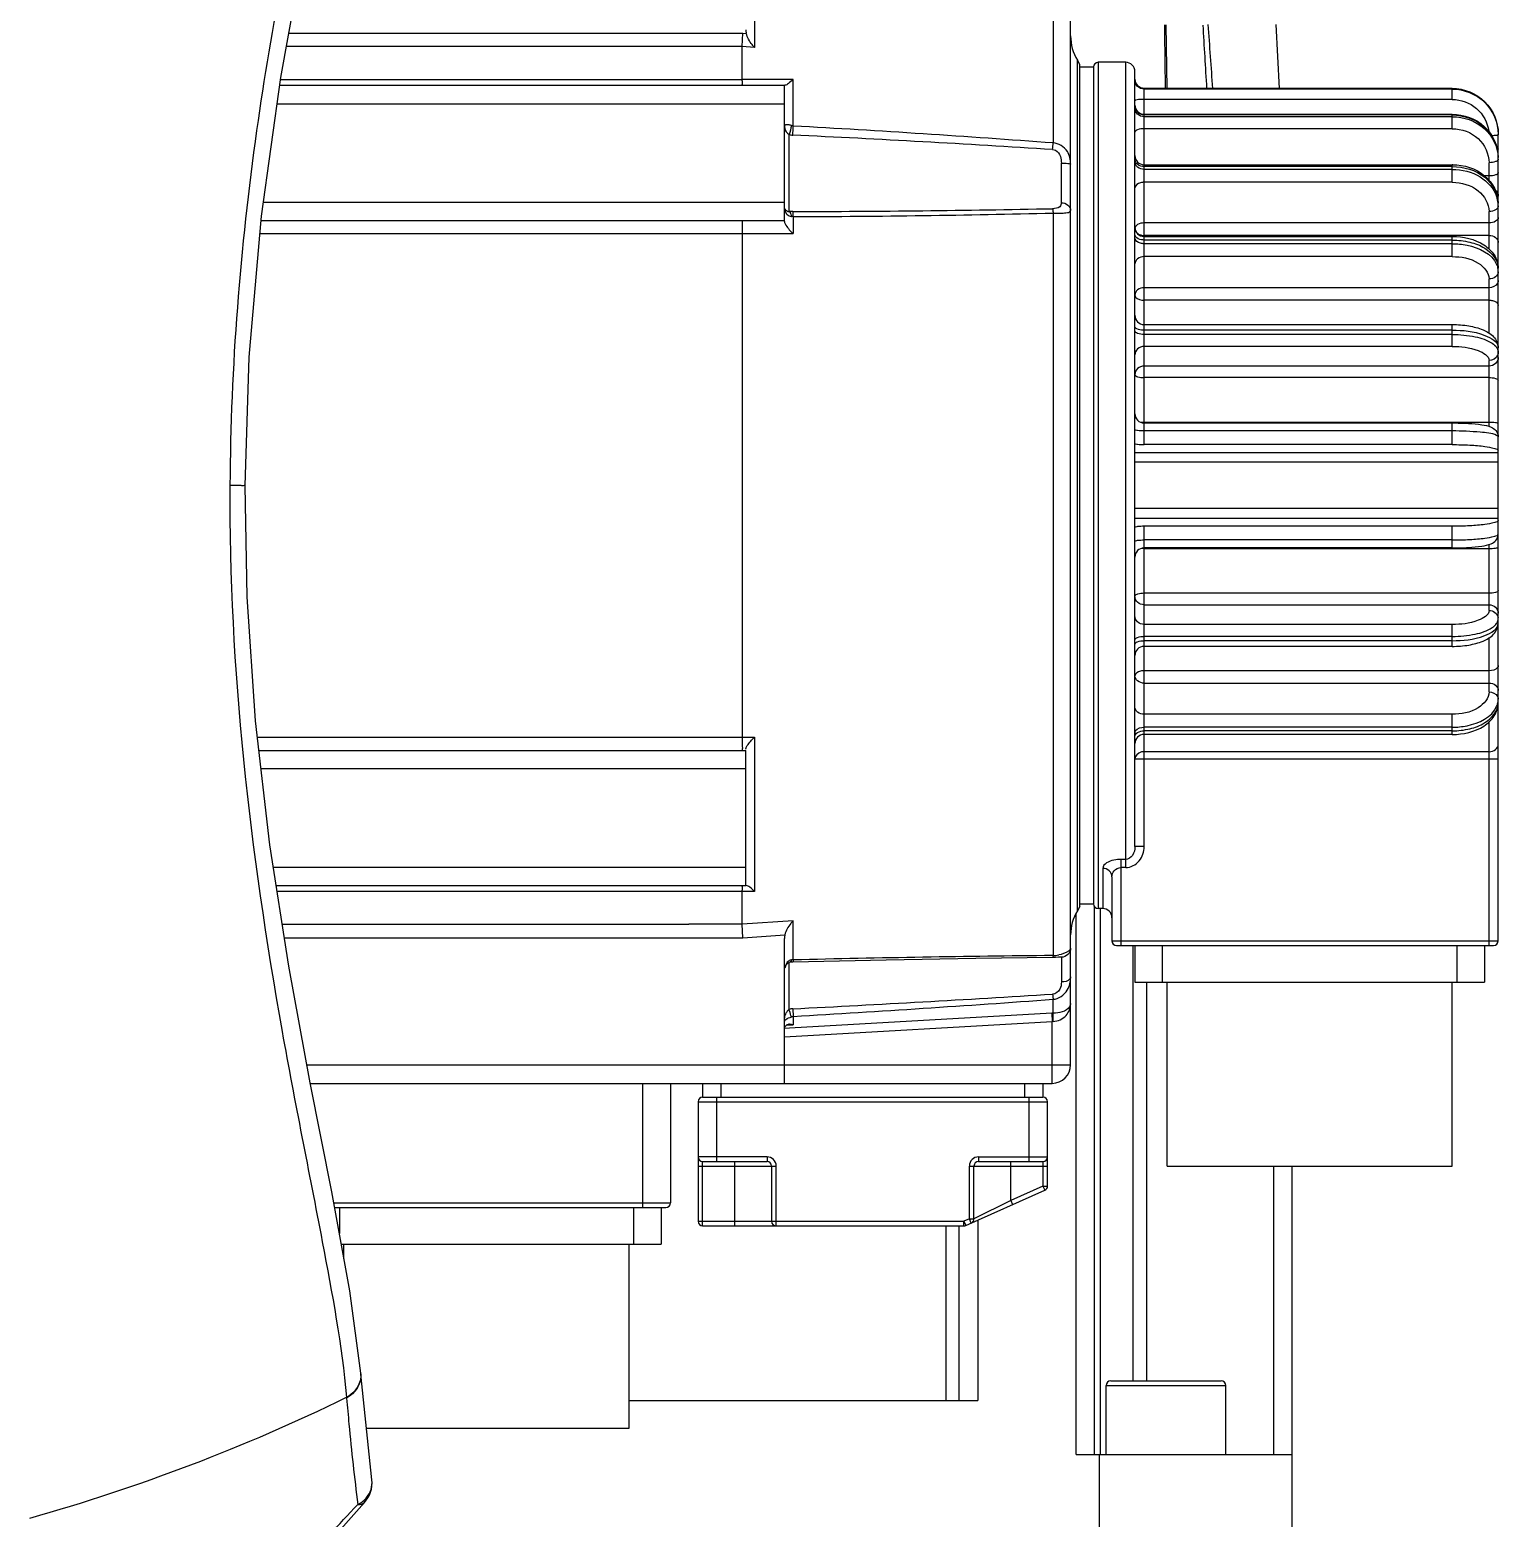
# Model space of a CAD drawing. Header units: millimetres. Extents: x 7426 to 8740, y 124 to 421.
# Drawn here: x 7946.19 to 7954.17, y 249.34 to 257.43 of the extents above; entities that cross this region are included whole.
import ezdxf

# ---------------------------------------------------------------- set-up
doc = ezdxf.new("R2010")
doc.units = ezdxf.units.MM
doc.layers.add('外形图', color=7, linetype='Continuous')

msp = doc.modelspace()

# ---------------------------------------------------------------- linework, layer by layer
at = {"layer": '外形图', "color": 0, "linetype": 'Continuous'}
for p, q in [((7951.7492, 258.1168), (7951.7492, 256.8169)), ((7951.844, 251.8052), (7951.844, 258.017)), ((7950.1263, 257.8991), (7950.1263, 257.3362)), ((7947.5947, 257.4144), (7950.0615, 257.4144)), ((7950.0589, 257.341), (7950.0615, 257.4144)), ((7950.0615, 257.4144), (7950.0811, 257.413)), ((7952.3684, 257.1138), (7952.3642, 257.4585)), ((7952.9607, 257.4606), (7952.9789, 257.1138)), ((7950.0589, 257.341), (7947.5814, 257.341)), ((7950.1263, 257.3362), (7950.0589, 257.341)), ((7950.0589, 257.1625), (7950.0589, 257.341)), ((7951.894, 257.2445), (7951.8815, 257.2672)), ((7951.8815, 252.6434), (7951.8815, 257.2672)), ((7951.894, 252.6661), (7951.894, 257.2445)), ((7951.894, 257.2304), (7951.969, 257.2304)), ((7951.969, 257.2304), (7951.969, 252.6803)), ((7952.144, 257.2554), (7951.994, 257.2554)), ((7951.994, 257.2554), (7951.994, 252.6552)), ((7952.144, 252.8786), (7952.144, 257.2554)), ((7947.5497, 257.1625), (7950.0589, 257.1625)), ((7950.3363, 257.1623), (7950.0589, 257.1625)), ((7950.3363, 256.909), (7950.3363, 257.1623)), ((7952.194, 252.9925), (7952.194, 257.2054)), ((7947.5452, 257.1304), (7950.2889, 257.1304)), ((7950.2889, 256.3893), (7950.2889, 257.1304)), ((7952.244, 257.1138), (7953.919, 257.1138)), ((7952.244, 255.1773), (7952.244, 257.1138)), ((7953.919, 257.1134), (7952.244, 257.1134)), ((7953.919, 257.1101), (7952.244, 257.1101)), ((7953.919, 257.054), (7953.919, 257.1138)), ((7947.5313, 257.0304), (7950.2889, 257.0304)), ((7953.919, 257.054), (7952.244, 257.054)), ((7952.244, 256.9734), (7953.919, 256.9734)), ((7953.919, 256.9696), (7952.244, 256.9696)), ((7953.919, 256.96), (7952.244, 256.96)), ((7953.919, 256.8947), (7953.919, 256.9734)), ((7950.3139, 256.4442), (7950.3139, 256.8623)), ((7953.919, 256.8947), (7952.244, 256.8947)), ((7954.169, 256.4909), (7954.169, 256.8655)), ((7951.7939, 256.4921), (7951.7939, 256.7076)), ((7952.244, 256.6989), (7953.919, 256.6989)), ((7953.919, 256.6885), (7952.244, 256.6885)), ((7953.919, 256.6733), (7952.244, 256.6733)), ((7953.919, 256.6032), (7953.919, 256.6989)), ((7954.119, 256.6128), (7954.119, 256.7099)), ((7953.919, 256.6032), (7952.244, 256.6032)), ((7954.119, 256.6375), (7954.0963, 256.6375)), ((7947.4566, 256.4954), (7950.2889, 256.4954)), ((7950.2975, 256.45), (7950.2915, 256.459)), ((7950.3012, 256.4473), (7950.2975, 256.45)), ((7950.3011, 256.4474), (7950.3012, 256.4473)), ((7950.3081, 256.4447), (7950.3139, 256.4442)), ((7950.3363, 256.417), (7950.3363, 256.3242)), ((7951.7492, 256.436), (7951.7492, 252.4)), ((7954.119, 256.2391), (7954.119, 256.4445)), ((7954.169, 252.4802), (7954.169, 256.4902)), ((7947.444, 256.3954), (7950.2889, 256.3954)), ((7952.1951, 256.3583), (7952.1942, 256.3546)), ((7954.119, 256.3823), (7952.244, 256.3823)), ((7947.4378, 256.3243), (7950.0589, 256.3243)), ((7950.0589, 256.3243), (7950.0589, 253.5863)), ((7950.0589, 256.3243), (7950.3363, 256.3242)), ((7954.119, 256.3141), (7952.244, 256.3141)), ((7952.244, 256.3089), (7953.919, 256.3089)), ((7953.919, 256.2893), (7952.244, 256.2893)), ((7953.919, 256.2695), (7952.244, 256.2695)), ((7953.919, 256.1994), (7953.919, 256.3089)), ((7953.919, 256.1994), (7952.244, 256.1994)), ((7954.119, 256.0299), (7952.244, 256.0299)), ((7954.119, 255.7822), (7954.119, 256.0776)), ((7954.119, 255.9623), (7952.244, 255.9623)), ((7952.244, 255.8301), (7953.919, 255.8301)), ((7953.919, 255.7992), (7952.244, 255.7992)), ((7953.919, 255.7761), (7952.244, 255.7761)), ((7953.919, 255.7108), (7953.919, 255.8301)), ((7953.919, 255.7108), (7952.244, 255.7108)), ((7954.119, 255.2765), (7954.119, 255.6343)), ((7954.119, 255.6043), (7952.244, 255.6043)), ((7954.119, 255.5418), (7952.244, 255.5418)), ((7954.119, 255.2984), (7952.244, 255.2984)), ((7952.244, 255.2951), (7953.919, 255.2951)), ((7953.919, 255.1773), (7953.919, 255.2951)), ((7953.919, 255.2516), (7952.244, 255.2516)), ((7952.194, 255.1344), (7954.169, 255.1344)), ((7953.919, 255.1773), (7952.244, 255.1773)), ((7954.169, 255.0813), (7952.194, 255.0813)), ((7954.169, 254.8293), (7952.194, 254.8293)), ((7954.169, 254.7763), (7952.194, 254.7763)), ((7953.919, 254.7334), (7952.244, 254.7334)), ((7952.244, 252.9925), (7952.244, 254.7334)), ((7953.919, 254.6155), (7953.919, 254.7334)), ((7953.919, 254.659), (7952.244, 254.659)), ((7954.119, 254.2764), (7954.119, 254.6342)), ((7953.919, 254.6155), (7952.244, 254.6155)), ((7952.244, 254.6123), (7954.119, 254.6123)), ((7954.119, 254.3689), (7952.244, 254.3689)), ((7952.244, 254.3064), (7954.119, 254.3064)), ((7953.919, 254.1998), (7952.244, 254.1998)), ((7953.919, 254.0805), (7953.919, 254.1998)), ((7953.919, 254.1345), (7952.244, 254.1345)), ((7953.919, 254.1114), (7952.244, 254.1114)), ((7953.919, 254.0805), (7952.244, 254.0805)), ((7954.119, 253.833), (7954.119, 254.1284)), ((7954.119, 253.9484), (7952.244, 253.9484)), ((7952.244, 253.8807), (7954.119, 253.8807)), ((7953.919, 253.7112), (7952.244, 253.7112)), ((7953.919, 253.6017), (7953.919, 253.7112)), ((7954.119, 252.4552), (7954.119, 253.6716)), ((7947.4237, 253.5863), (7950.1263, 253.5863)), ((7950.1263, 253.5863), (7950.1263, 252.7481)), ((7953.919, 253.6411), (7952.244, 253.6411)), ((7953.919, 253.6213), (7952.244, 253.6213)), ((7953.919, 253.6017), (7952.244, 253.6017)), ((7947.4319, 253.5153), (7950.0789, 253.5153)), ((7950.0789, 252.7803), (7950.0789, 253.5153)), ((7954.119, 253.508), (7952.244, 253.508)), ((7954.169, 253.4678), (7952.194, 253.4678)), ((7950.0789, 253.4153), (7947.4435, 253.4153)), ((7952.244, 252.9925), (7952.194, 252.9925)), ((7947.51, 252.8803), (7950.0789, 252.8803)), ((7952.019, 252.8739), (7952.019, 252.6552)), ((7952.144, 252.9228), (7952.119, 252.9228)), ((7952.119, 252.4552), (7952.119, 252.9228)), ((7952.144, 252.8786), (7952.119, 252.8786)), ((7947.5256, 252.7803), (7950.0789, 252.7803)), ((7952.069, 252.8286), (7952.069, 252.4802)), ((7950.1263, 252.7481), (7947.5306, 252.7482)), ((7950.0589, 252.5696), (7950.0589, 252.7481)), ((7951.8743, 249.6877), (7951.8743, 252.6271)), ((7951.894, 252.6661), (7951.8815, 252.6434)), ((7951.894, 252.6803), (7951.969, 252.6803)), ((7951.9743, 249.6877), (7951.9743, 252.6658)), ((7952.019, 252.6552), (7951.994, 252.6552)), ((7952.0064, 249.6877), (7952.0064, 252.6552)), ((7947.5584, 252.5697), (7949.7689, 252.5697)), ((7950.0589, 252.5696), (7949.7689, 252.5697)), ((7950.3363, 252.5893), (7950.0589, 252.5696)), ((7950.0615, 252.4962), (7950.0589, 252.5696)), ((7950.3363, 252.3762), (7950.3363, 252.5893)), ((7947.5698, 252.4962), (7950.0615, 252.4962)), ((7950.0615, 252.4962), (7950.2911, 252.5126)), ((7950.2889, 251.7052), (7950.2889, 252.4929)), ((7952.069, 252.4802), (7954.169, 252.4802)), ((7952.094, 252.4552), (7954.144, 252.4552)), ((7952.1849, 250.0877), (7952.1849, 252.4552)), ((7952.194, 252.4552), (7952.194, 252.2552)), ((7952.344, 252.2552), (7952.344, 252.4552)), ((7953.944, 252.4552), (7953.944, 252.2552)), ((7954.094, 252.4552), (7954.094, 252.2552)), ((7951.7492, 252.4), (7951.7469, 252.4)), ((7951.747, 252.3904), (7951.7624, 252.3909)), ((7951.7878, 252.393), (7951.7891, 252.3931)), ((7951.7939, 252.3909), (7951.7939, 252.2562)), ((7950.3139, 252.1074), (7950.3139, 252.3628)), ((7950.3197, 252.365), (7950.3348, 252.366)), ((7952.194, 252.2552), (7954.094, 252.2552)), ((7952.2583, 250.0877), (7952.2583, 252.2552)), ((7952.369, 251.2552), (7952.369, 252.2552)), ((7953.919, 251.2552), (7953.919, 252.2552)), ((7951.7492, 252.0866), (7951.7492, 252.162)), ((7951.7413, 252.0864), (7950.3166, 252.0044)), ((7950.3337, 252.1104), (7950.3363, 252.0687)), ((7950.3363, 252.0687), (7950.3363, 252.0236)), ((7951.7413, 252.0864), (7951.7439, 252.041)), ((7950.2889, 251.9572), (7951.7439, 252.041)), ((7950.3166, 252.0044), (7950.2911, 252.0029)), ((7950.2994, 252.0215), (7950.3156, 252.0224)), ((7950.3156, 252.0224), (7950.3363, 252.0236)), ((7951.7439, 251.7052), (7951.7439, 252.041)), ((7947.6929, 251.8052), (7951.844, 251.8052)), ((7947.7114, 251.7052), (7951.7439, 251.7052)), ((7949.5189, 251.0302), (7949.5189, 251.7052)), ((7949.6689, 251.7052), (7949.6689, 251.0552)), ((7949.8439, 251.7052), (7949.8439, 251.6302)), ((7949.9439, 251.6302), (7949.9439, 251.7052)), ((7951.5939, 251.7052), (7951.5939, 251.6302)), ((7951.6939, 251.7052), (7951.6939, 251.6302)), ((7949.8189, 251.6052), (7951.7189, 251.6052)), ((7949.8189, 251.6052), (7949.8189, 250.9552)), ((7949.8439, 251.6302), (7951.6939, 251.6302)), ((7949.9189, 251.6302), (7949.9189, 251.2802)), ((7951.6189, 251.2802), (7951.6189, 251.6302)), ((7951.7189, 251.1464), (7951.7189, 251.6052)), ((7950.1939, 251.3052), (7949.8189, 251.3052)), ((7949.8189, 251.2552), (7950.2439, 251.2552)), ((7949.8439, 251.2802), (7950.1939, 251.2802)), ((7949.8439, 250.9302), (7949.8439, 251.2802)), ((7950.0189, 250.9302), (7950.0189, 251.2802)), ((7950.1939, 251.3052), (7950.1939, 251.2802)), ((7950.2189, 251.2552), (7950.2189, 250.9552)), ((7950.2439, 250.9302), (7950.2439, 251.2552)), ((7951.2939, 251.2552), (7951.7189, 251.2552)), ((7951.2939, 250.9683), (7951.2939, 251.2552)), ((7951.3189, 250.9683), (7951.3189, 251.2552)), ((7951.3439, 251.3052), (7951.7189, 251.3052)), ((7951.3439, 251.3052), (7951.3439, 251.2802)), ((7951.3439, 251.2802), (7951.6939, 251.2802)), ((7951.5189, 251.0685), (7951.5189, 251.2802)), ((7951.6939, 251.2802), (7951.6939, 251.1464)), ((7952.369, 251.2552), (7953.919, 251.2552)), ((7952.9493, 249.6877), (7952.9493, 251.2552)), ((7953.0493, 249.0051), (7953.0493, 251.2552)), ((7951.2746, 250.9324), (7951.7041, 251.1236)), ((7951.6939, 251.1464), (7951.5189, 251.0685)), ((7951.6939, 251.1464), (7951.7189, 251.1464)), ((7951.6939, 251.1464), (7951.7041, 251.1236)), ((7947.8382, 251.0552), (7949.6689, 251.0552)), ((7947.8428, 251.0302), (7949.6439, 251.0302)), ((7947.8688, 251.0302), (7947.8688, 250.888)), ((7949.4689, 250.8302), (7949.4689, 251.0302)), ((7949.6189, 251.0302), (7949.6189, 250.8302)), ((7951.5189, 251.0685), (7951.3189, 250.9683)), ((7951.5189, 251.0685), (7951.5291, 251.0457)), ((7949.8189, 250.9552), (7951.2644, 250.9552)), ((7949.8439, 250.9302), (7951.2644, 250.9302)), ((7951.1682, 249.9802), (7951.1682, 250.9302)), ((7951.2392, 249.9802), (7951.2392, 250.9302)), ((7951.2939, 250.9683), (7951.2644, 250.9552)), ((7951.2644, 250.9552), (7951.2746, 250.9324)), ((7951.2644, 250.9302), (7951.2644, 250.9552)), ((7951.2939, 250.9683), (7951.3189, 250.9683)), ((7951.3041, 250.9455), (7951.2939, 250.9683)), ((7951.3392, 250.9611), (7951.3392, 249.9802)), ((7947.8794, 250.8302), (7949.6189, 250.8302)), ((7947.8938, 250.7514), (7947.8938, 250.8302)), ((7949.4439, 249.8302), (7949.4439, 250.8302)), ((7947.9856, 250.1264), (7947.9854, 250.1293)), ((7947.9858, 250.1242), (7947.9856, 250.1266)), ((7948.0456, 249.549), (7947.9858, 250.1242)), ((7952.0375, 250.0627), (7952.6875, 250.0627)), ((7952.0375, 249.6877), (7952.0375, 250.0627)), ((7952.0625, 250.0877), (7952.6625, 250.0877)), ((7952.6875, 249.6877), (7952.6875, 250.0627)), ((7947.9078, 249.9984), (7947.9081, 249.9959)), ((7947.908, 249.9959), (7947.9083, 249.9937)), ((7949.4439, 249.9802), (7951.3392, 249.9802)), ((7948.0164, 249.8302), (7949.4439, 249.8302)), ((7951.8743, 249.6877), (7953.0493, 249.6877)), ((7951.9993, 249.6877), (7951.9993, 249.0051)), ((7947.8036, 249.1993), (7948.0047, 249.4261))]:
    msp.add_line(p, q, dxfattribs=at)
for points in [[(7947.3572, 254.9541), (7947.3794, 255.6534), (7947.4461, 256.4199), (7947.5511, 257.173), (7947.6795, 257.8848), (7947.8102, 258.5313), (7947.9194, 259.0918), (7947.9831, 259.5437), (7947.9843, 259.8666), (7947.9137, 260.0846)], [(7947.9854, 250.1293), (7947.9257, 250.5771), (7947.8271, 251.116), (7947.7107, 251.7088), (7947.5939, 252.3414), (7947.4912, 253.0012), (7947.4135, 253.6753), (7947.3682, 254.3496), (7947.3572, 254.9541)], [(7950.3349, 252.366), (7950.8414, 252.3769), (7951.3299, 252.3853), (7951.747, 252.3904)], [(7951.7624, 252.3909), (7951.7791, 252.3921), (7951.7878, 252.393)], [(7950.2916, 252.3338), (7950.2988, 252.3501), (7950.3095, 252.3611), (7950.3198, 252.365)]]:
    msp.add_lwpolyline(points, dxfattribs=at)
for centre, radius, start, end in [((7950.1665, 257.4324), 0.0876, 179.97001, 192.74743), ((7952.094, 257.3989), 0.25, 180, 211.78833), ((8030.3039, 258.1685), 77.9526, 180.52196, 180.775196), ((7848.4765, 251.0035), 104.288, 3.358925, 3.548351), ((7864.6958, 251.0651), 88.1292, 3.935581, 4.161593), ((7951.994, 257.2304), 0.025, 90, 180), ((7952.144, 257.2054), 0.05, 0, 90), ((7952.244, 257.1638), 0.05, 180, 270), ((7952.244, 257.0234), 0.05, 180, 270), ((7952.2368, 257.0158), 0.0429, 180.05795, 192.61888), ((7952.2378, 257.016), 0.0438, 192.57758, 204.10807), ((7948.5354, 256.9796), 1.8023, 356.18308, 357.75704), ((7946.4905, 187.0442), 69.9706, 85.689808, 86.849239), ((7950.339, 256.9697), 0.1102, 256.84218, 267.23272), ((7946.4531, 174.0715), 82.879, 86.338062, 87.316333), ((7954.1214, 257.1672), 0.3114, 272.59141, 273.0866), ((7953.9257, 256.8623), 0.2433, 0.00019, 0.7565), ((7947.3741, 257.1203), 4.3856, 355.56675, 356.03358), ((7952.244, 256.7489), 0.05, 180, 270), ((7953.9571, 256.729), 0.212, 0.00195, 2.54902), ((7953.919, 256.3995), 0.2993, 89.46616, 89.9999), ((7954.0065, 256.4742), 0.1626, 5.52158, 18.67524), ((7950.3411, 254.2829), 2.1615, 90.19705, 90.72104), ((7950.339, 256.3317), 0.0854, 91.84014, 98.50531), ((7950.1834, 334.2087), 77.7645, 270.110749, 271.151827), ((7950.162, 321.9542), 65.5375, 270.1524, 271.38775), ((7954.0119, 256.4749), 0.1571, 0.00996, 5.45823), ((7952.244, 256.3589), 0.05, 180, 270), ((7954.0749, 256.1172), 0.0941, 0.07116, 11.79297), ((7952.244, 255.8801), 0.05, 180, 270), ((7954.1147, 255.6731), 0.056, 30.15207, 35.0287), ((7952.244, 255.3451), 0.05, 180, 270), ((7952.244, 254.5655), 0.05, 90, 180), ((7954.1264, 254.2302), 0.0426, 0.03306, 9.12745), ((7954.1147, 254.2375), 0.056, 324.9713, 329.84793), ((7952.244, 254.0305), 0.05, 90, 180), ((7954.0749, 253.7935), 0.0941, 348.20703, 359.92884), ((7952.244, 253.5517), 0.05, 90, 180), ((7952.094, 252.5117), 0.25, 148.21167, 180), ((7951.994, 252.6803), 0.025, 180, 270), ((7952.019, 252.6052), 0.05, 0, 90), ((7950.3769, 252.4929), 0.0879, 167.07012, 180.0369), ((7952.094, 252.4802), 0.025, 180, 270), ((7954.144, 252.4802), 0.025, 270, 0), ((7950.3364, 251.9915), 0.3847, 90.99537, 91.4861), ((7950.3383, 251.8719), 0.5043, 90.22868, 90.97738), ((7952.7347, 151.9604), 100.4444, 90.563448, 91.368227), ((7951.7444, 252.5965), 0.1965, 271.40779, 280.27439), ((7943.2116, 391.1996), 139.2714, 272.931274, 273.513456), ((7943.3008, 369.4405), 117.5825, 273.430335, 274.120313), ((7950.3634, 252.0555), 0.0728, 148.94309, 153.01932), ((7950.339, 252.0087), 0.1019, 92.99557, 104.2583), ((7951.7603, 251.7573), 0.3295, 91.93093, 93.29741), ((7950.3175, 251.9894), 0.0378, 93.27464, 97.63658), ((7951.7564, 251.8968), 0.1447, 92.87696, 94.95362), ((7951.7439, 251.8052), 0.1, 270, 0), ((7949.8439, 251.6052), 0.025, 90, 180), ((7951.6939, 251.6052), 0.025, 0, 90), ((7949.8439, 251.3052), 0.025, 180, 270), ((7950.1939, 251.2552), 0.05, 0, 90), ((7950.1939, 251.2552), 0.025, 0, 90), ((7951.3439, 251.2552), 0.05, 90, 180), ((7951.3439, 251.2552), 0.025, 90, 180), ((7951.6939, 251.3052), 0.025, 270, 0), ((7951.6939, 251.1464), 0.025, 294, 0), ((7949.6439, 251.0552), 0.025, 270, 0), ((7949.8439, 250.9552), 0.025, 180, 270), ((7950.2439, 250.9552), 0.025, 180, 270), ((7951.2644, 250.9552), 0.025, 270, 294), ((7951.2939, 250.9683), 0.025, 294, 0.00098), ((7947.8646, 250.1185), 0.1212, 2.73978, 4.92189), ((7952.0625, 250.0627), 0.025, 90, 180), ((7952.6625, 250.0627), 0.025, 0, 90)]:
    msp.add_arc(centre, radius, start, end, dxfattribs=at)
for points, knots in [([(7947.8745, 260.1246), (7947.9123, 260.0654), (7947.937, 259.8716), (7947.9082, 259.5281), (7947.8238, 259.0457), (7947.6969, 258.4357), (7947.5487, 257.7018), (7947.3524, 256.5339), (7947.2775, 255.6004), (7947.274, 254.9553)], [0, 0, 0, 0, 0.040311, 0.106401, 0.199998, 0.320158, 0.464544, 0.629656, 1, 1, 1, 1]), ([(7950.1263, 257.3362), (7950.1215, 257.3411), (7950.1018, 257.3635), (7950.0862, 257.3906), (7950.0811, 257.413)], [0, 0, 0, 0, 0.229787, 1, 1, 1, 1]), ([(7950.0615, 257.1304), (7950.0587, 257.1304), (7950.0622, 257.1476), (7950.0592, 257.1546), (7950.0589, 257.1625)], [0, 0, 0, 0, 0.263367, 1, 1, 1, 1]), ([(7950.3363, 257.1623), (7950.3281, 257.1541), (7950.3142, 257.143), (7950.2981, 257.1304), (7950.2911, 257.1304)], [0, 0, 0, 0, 0.624916, 1, 1, 1, 1]), ([(7953.919, 257.1138), (7953.9827, 257.1138), (7954.1152, 257.0613), (7954.169, 256.929), (7954.169, 256.8655)], [0, 0, 0, 0, 0.501003, 1, 1, 1, 1]), ([(7953.919, 257.1134), (7953.9827, 257.1134), (7954.1152, 257.061), (7954.169, 256.9289), (7954.169, 256.8655)], [0, 0, 0, 0, 0.501519, 1, 1, 1, 1]), ([(7953.919, 257.1101), (7953.9822, 257.1101), (7954.1135, 257.0587), (7954.1682, 256.9283), (7954.169, 256.8655)], [0, 0, 0, 0, 0.501498, 1, 1, 1, 1]), ([(7952.1978, 257.05), (7952.1968, 257.0497), (7952.1954, 257.0493), (7952.194, 257.048), (7952.194, 257.0475)], [0, 0, 0, 0, 0.660028, 1, 1, 1, 1]), ([(7952.244, 256.96), (7952.2313, 256.96), (7952.2056, 256.969), (7952.194, 256.9943), (7952.194, 257.0062)], [0, 0, 0, 0, 0.513978, 1, 1, 1, 1]), ([(7952.244, 257.054), (7952.2391, 257.054), (7952.2237, 257.0536), (7952.2079, 257.0532), (7952.1978, 257.05)], [0, 0, 0, 0, 0.31252, 1, 1, 1, 1]), ([(7953.919, 257.054), (7953.9659, 257.0536), (7954.0628, 257.0193), (7954.1111, 256.9278), (7954.1172, 256.8816)], [0, 0, 0, 0, 0.501418, 1, 1, 1, 1]), ([(7950.3264, 256.9113), (7950.3207, 256.9137), (7950.3102, 256.9174), (7950.2889, 256.9154), (7950.2889, 256.9084)], [0, 0, 0, 0, 0.471687, 1, 1, 1, 1]), ([(7950.2889, 256.9084), (7950.2889, 256.9047), (7950.2902, 256.8868), (7950.3026, 256.8709), (7950.3139, 256.8623)], [0, 0, 0, 0, 0.207199, 1, 1, 1, 1]), ([(7950.3363, 256.909), (7950.3346, 256.9092), (7950.3312, 256.9097), (7950.328, 256.9107), (7950.3264, 256.9113)], [0, 0, 0, 0, 0.496388, 1, 1, 1, 1]), ([(7953.919, 256.9734), (7953.982, 256.9734), (7954.1115, 256.9272), (7954.169, 256.7994), (7954.169, 256.7386)], [0, 0, 0, 0, 0.508992, 1, 1, 1, 1]), ([(7953.919, 256.9696), (7953.9821, 256.9696), (7954.1108, 256.9248), (7954.169, 256.7983), (7954.169, 256.7386)], [0, 0, 0, 0, 0.513978, 1, 1, 1, 1]), ([(7953.919, 256.96), (7953.9806, 256.96), (7954.1059, 256.9175), (7954.1662, 256.7967), (7954.1688, 256.7385)], [0, 0, 0, 0, 0.513619, 1, 1, 1, 1]), ([(7952.244, 256.8947), (7952.232, 256.8947), (7952.2152, 256.8937), (7952.194, 256.8822), (7952.194, 256.8756)], [0, 0, 0, 0, 0.64227, 1, 1, 1, 1]), ([(7953.919, 256.8947), (7953.9695, 256.8943), (7954.0727, 256.859), (7954.1186, 256.7576), (7954.119, 256.7099)], [0, 0, 0, 0, 0.513975, 1, 1, 1, 1]), ([(7954.169, 256.8623), (7954.169, 256.8617), (7954.1643, 256.8579), (7954.159, 256.8583), (7954.1544, 256.8577)], [0, 0, 0, 0, 0.10171, 1, 1, 1, 1]), ([(7951.7466, 256.7813), (7951.7518, 256.7809), (7951.7713, 256.7758), (7951.7842, 256.7574), (7951.7887, 256.7439)], [0, 0, 0, 0, 0.270699, 1, 1, 1, 1]), ([(7951.844, 256.7016), (7951.844, 256.7253), (7951.834, 256.7814), (7951.7792, 256.8153), (7951.7492, 256.8169)], [0, 0, 0, 0, 0.44032, 1, 1, 1, 1]), ([(7954.169, 256.7845), (7954.169, 256.7838), (7954.1668, 256.7824), (7954.165, 256.7819), (7954.1636, 256.7816)], [0, 0, 0, 0, 0.322938, 1, 1, 1, 1]), ([(7951.7939, 256.7076), (7951.8057, 256.7076), (7951.8228, 256.7071), (7951.8371, 256.7047), (7951.844, 256.703), (7951.844, 256.7016)], [0, 0, 0, 0, 0.695817, 0.918335, 1, 1, 1, 1]), ([(7952.244, 256.6733), (7952.2316, 256.6733), (7952.2075, 256.6796), (7952.194, 256.7024), (7952.194, 256.713)], [0, 0, 0, 0, 0.540469, 1, 1, 1, 1]), ([(7953.919, 256.6885), (7953.981, 256.6885), (7954.1015, 256.6572), (7954.169, 256.5429), (7954.169, 256.4902)], [0, 0, 0, 0, 0.540469, 1, 1, 1, 1]), ([(7953.919, 256.6733), (7953.9716, 256.6733), (7954.0727, 256.6497), (7954.1457, 256.5701), (7954.1605, 256.5263)], [0, 0, 0, 0, 0.532066, 1, 1, 1, 1]), ([(7953.9218, 256.6988), (7953.9829, 256.6983), (7954.1048, 256.6633), (7954.169, 256.5455), (7954.169, 256.4902)], [0, 0, 0, 0, 0.524482, 1, 1, 1, 1]), ([(7954.1652, 256.7217), (7954.1638, 256.7204), (7954.1603, 256.7181), (7954.1565, 256.7163), (7954.1544, 256.7155)], [0, 0, 0, 0, 0.45336, 1, 1, 1, 1]), ([(7954.169, 256.7291), (7954.169, 256.7278), (7954.1682, 256.725), (7954.1663, 256.7228), (7954.1652, 256.7217)], [0, 0, 0, 0, 0.456309, 1, 1, 1, 1]), ([(7954.169, 256.6566), (7954.169, 256.6553), (7954.1682, 256.6525), (7954.1663, 256.6503), (7954.1652, 256.6493)], [0, 0, 0, 0, 0.456309, 1, 1, 1, 1]), ([(7952.244, 256.6032), (7952.2375, 256.6032), (7952.2182, 256.6016), (7952.194, 256.5867), (7952.194, 256.5728)], [0, 0, 0, 0, 0.315815, 1, 1, 1, 1]), ([(7953.919, 256.6032), (7953.9686, 256.6028), (7954.0653, 256.5783), (7954.1185, 256.4867), (7954.119, 256.4445)], [0, 0, 0, 0, 0.540459, 1, 1, 1, 1]), ([(7954.1652, 256.6493), (7954.1638, 256.648), (7954.1603, 256.6456), (7954.1565, 256.6439), (7954.1544, 256.6431)], [0, 0, 0, 0, 0.45336, 1, 1, 1, 1]), ([(7950.3012, 256.4473), (7950.3022, 256.4467), (7950.3045, 256.4456), (7950.3068, 256.4449), (7950.3081, 256.4447)], [0, 0, 0, 0, 0.47841, 1, 1, 1, 1]), ([(7950.3139, 256.4442), (7950.3175, 256.4436), (7950.3208, 256.4374), (7950.3226, 256.4325), (7950.3232, 256.4306)], [0, 0, 0, 0, 0.643923, 1, 1, 1, 1]), ([(7950.3363, 256.417), (7950.3361, 256.4234), (7950.3344, 256.4317), (7950.3357, 256.4424), (7950.3337, 256.4443)], [0, 0, 0, 0, 0.70074, 1, 1, 1, 1]), ([(7951.794, 256.4921), (7951.794, 256.4843), (7951.785, 256.4616), (7951.7599, 256.4602), (7951.7466, 256.4599)], [0, 0, 0, 0, 0.367672, 1, 1, 1, 1]), ([(7951.7466, 256.4599), (7951.7469, 256.4586), (7951.7482, 256.4507), (7951.7488, 256.4427), (7951.7492, 256.436)], [0, 0, 0, 0, 0.161891, 1, 1, 1, 1]), ([(7951.7492, 256.436), (7951.7651, 256.436), (7951.7922, 256.4367), (7951.8214, 256.4358), (7951.844, 256.4431), (7951.844, 256.4501)], [0, 0, 0, 0, 0.486298, 0.78579, 1, 1, 1, 1]), ([(7951.7939, 256.4921), (7951.8064, 256.4921), (7951.8311, 256.4849), (7951.844, 256.4611), (7951.844, 256.4501)], [0, 0, 0, 0, 0.530773, 1, 1, 1, 1]), ([(7954.169, 256.475), (7954.169, 256.473), (7954.1683, 256.4688), (7954.1664, 256.4651), (7954.1652, 256.4633)], [0, 0, 0, 0, 0.484443, 1, 1, 1, 1]), ([(7950.0602, 256.3954), (7950.0581, 256.3954), (7950.0596, 256.3832), (7950.0581, 256.3713), (7950.0587, 256.348), (7950.0587, 256.3324), (7950.0589, 256.3243)], [0, 0, 0, 0, 0.088711, 0.327587, 0.657683, 1, 1, 1, 1]), ([(7950.2889, 256.3893), (7950.2889, 256.3886), (7950.2891, 256.3869), (7950.2895, 256.3852), (7950.2897, 256.3844)], [0, 0, 0, 0, 0.462274, 1, 1, 1, 1]), ([(7950.2897, 256.3844), (7950.2912, 256.3792), (7950.3036, 256.3565), (7950.3213, 256.3377), (7950.3363, 256.3242)], [0, 0, 0, 0, 0.210593, 1, 1, 1, 1]), ([(7952.1978, 256.3081), (7952.1966, 256.3099), (7952.1947, 256.3136), (7952.194, 256.3178), (7952.194, 256.3198)], [0, 0, 0, 0, 0.515557, 1, 1, 1, 1]), ([(7952.244, 256.2695), (7952.2375, 256.2695), (7952.2182, 256.271), (7952.194, 256.286), (7952.194, 256.2999)], [0, 0, 0, 0, 0.315815, 1, 1, 1, 1]), ([(7952.244, 256.2893), (7952.2391, 256.2893), (7952.2225, 256.2908), (7952.2045, 256.2981), (7952.1978, 256.3081)], [0, 0, 0, 0, 0.286932, 1, 1, 1, 1]), ([(7952.2034, 256.3298), (7952.2042, 256.329), (7952.2059, 256.3274), (7952.2077, 256.3259), (7952.2086, 256.3252)], [0, 0, 0, 0, 0.494377, 1, 1, 1, 1]), ([(7953.919, 256.3089), (7953.9784, 256.3089), (7954.0682, 256.2895), (7954.1523, 256.2136), (7954.169, 256.1619), (7954.169, 256.1371)], [0, 0, 0, 0, 0.538385, 0.775934, 1, 1, 1, 1]), ([(7953.919, 256.2893), (7953.9511, 256.2893), (7954.0131, 256.2816), (7954.1105, 256.2469), (7954.169, 256.1805), (7954.169, 256.1371)], [0, 0, 0, 0, 0.306842, 0.585587, 1, 1, 1, 1]), ([(7953.919, 256.2695), (7953.9459, 256.2695), (7954.0345, 256.2615), (7954.1347, 256.2153), (7954.1605, 256.1567)], [0, 0, 0, 0, 0.295943, 1, 1, 1, 1]), ([(7954.119, 256.3141), (7954.1314, 256.3141), (7954.1549, 256.3086), (7954.169, 256.2865), (7954.169, 256.2764)], [0, 0, 0, 0, 0.548905, 1, 1, 1, 1]), ([(7952.244, 256.1994), (7952.2316, 256.1994), (7952.2075, 256.1931), (7952.194, 256.1703), (7952.194, 256.1597)], [0, 0, 0, 0, 0.540469, 1, 1, 1, 1]), ([(7953.919, 256.1994), (7953.9676, 256.1991), (7954.0529, 256.1871), (7954.1185, 256.1123), (7954.119, 256.0776)], [0, 0, 0, 0, 0.58342, 1, 1, 1, 1]), ([(7952.244, 256.0299), (7952.2316, 256.0299), (7952.2075, 256.0236), (7952.194, 256.0008), (7952.194, 255.9902)], [0, 0, 0, 0, 0.540469, 1, 1, 1, 1]), ([(7952.194, 255.9902), (7952.194, 255.9864), (7952.2026, 255.9665), (7952.2275, 255.9623), (7952.244, 255.9623)], [0, 0, 0, 0, 0.187226, 1, 1, 1, 1]), ([(7954.119, 255.9623), (7954.1254, 255.9623), (7954.1441, 255.9609), (7954.169, 255.9477), (7954.169, 255.9343)], [0, 0, 0, 0, 0.32353, 1, 1, 1, 1]), ([(7952.1978, 255.811), (7952.1966, 255.8121), (7952.1948, 255.8143), (7952.194, 255.8171), (7952.194, 255.8184)], [0, 0, 0, 0, 0.543691, 1, 1, 1, 1]), ([(7952.244, 255.7761), (7952.232, 255.7761), (7952.2152, 255.7771), (7952.194, 255.7886), (7952.194, 255.7953)], [0, 0, 0, 0, 0.64227, 1, 1, 1, 1]), ([(7952.244, 255.7992), (7952.2391, 255.7992), (7952.2234, 255.8003), (7952.206, 255.8034), (7952.1978, 255.811)], [0, 0, 0, 0, 0.302219, 1, 1, 1, 1]), ([(7953.919, 255.8301), (7953.9491, 255.8301), (7954.0061, 255.8258), (7954.0834, 255.8057), (7954.1474, 255.7703), (7954.169, 255.7255), (7954.169, 255.7036)], [0, 0, 0, 0, 0.296557, 0.560294, 0.78414, 1, 1, 1, 1]), ([(7953.919, 255.7992), (7953.9787, 255.7992), (7954.0627, 255.7943), (7954.169, 255.7368), (7954.169, 255.7036)], [0, 0, 0, 0, 0.64227, 1, 1, 1, 1]), ([(7953.919, 255.7761), (7953.9609, 255.7761), (7954.0352, 255.7692), (7954.1083, 255.7463), (7954.1355, 255.7283)], [0, 0, 0, 0, 0.561881, 1, 1, 1, 1]), ([(7952.244, 255.7108), (7952.2313, 255.7108), (7952.2056, 255.7018), (7952.194, 255.6765), (7952.194, 255.6646)], [0, 0, 0, 0, 0.513978, 1, 1, 1, 1]), ([(7953.919, 255.7108), (7953.9667, 255.7106), (7954.0345, 255.7069), (7954.1184, 255.6608), (7954.119, 255.6343)], [0, 0, 0, 0, 0.642229, 1, 1, 1, 1]), ([(7954.169, 255.7221), (7954.169, 255.7239), (7954.1678, 255.7279), (7954.1649, 255.7309), (7954.1633, 255.7323)], [0, 0, 0, 0, 0.453792, 1, 1, 1, 1]), ([(7954.169, 255.6504), (7954.169, 255.6385), (7954.1574, 255.6132), (7954.1316, 255.6043), (7954.119, 255.6043)], [0, 0, 0, 0, 0.486022, 1, 1, 1, 1]), ([(7952.244, 255.6043), (7952.2313, 255.6043), (7952.2056, 255.5953), (7952.194, 255.57), (7952.194, 255.5581)], [0, 0, 0, 0, 0.513978, 1, 1, 1, 1]), ([(7952.194, 255.5581), (7952.194, 255.5518), (7952.2165, 255.5427), (7952.2321, 255.5418), (7952.244, 255.5418)], [0, 0, 0, 0, 0.343079, 1, 1, 1, 1]), ([(7954.119, 255.5418), (7954.1309, 255.5418), (7954.1465, 255.5408), (7954.169, 255.5317), (7954.169, 255.5255)], [0, 0, 0, 0, 0.656921, 1, 1, 1, 1]), ([(7953.919, 255.2951), (7953.9482, 255.2951), (7954.0019, 255.2938), (7954.0728, 255.2871), (7954.1248, 255.2778), (7954.1598, 255.2553), (7954.169, 255.2318), (7954.169, 255.219)], [0, 0, 0, 0, 0.310459, 0.569476, 0.758832, 0.864235, 1, 1, 1, 1]), ([(7954.169, 255.2888), (7954.169, 255.2942), (7954.1436, 255.2964), (7954.1308, 255.2984), (7954.119, 255.2984)], [0, 0, 0, 0, 0.312496, 1, 1, 1, 1]), ([(7952.244, 255.2516), (7952.2322, 255.2516), (7952.2153, 255.2522), (7952.2008, 255.2548), (7952.194, 255.2566), (7952.194, 255.2581)], [0, 0, 0, 0, 0.694217, 0.910744, 1, 1, 1, 1]), ([(7954.1605, 255.2274), (7954.1332, 255.2407), (7954.0496, 255.2463), (7953.9698, 255.2516), (7953.919, 255.2516)], [0, 0, 0, 0, 0.373924, 1, 1, 1, 1]), ([(7954.169, 255.219), (7954.169, 255.2206), (7954.1664, 255.2244), (7954.1628, 255.2263), (7954.1605, 255.2274)], [0, 0, 0, 0, 0.384372, 1, 1, 1, 1]), ([(7952.194, 255.1838), (7952.194, 255.1823), (7952.2008, 255.1804), (7952.2153, 255.1778), (7952.2322, 255.1773), (7952.244, 255.1773)], [0, 0, 0, 0, 0.08928, 0.305796, 1, 1, 1, 1]), ([(7953.919, 255.1773), (7953.9509, 255.1773), (7954.0089, 255.1759), (7954.09, 255.1696), (7954.1346, 255.1613), (7954.169, 255.1522), (7954.169, 255.1446)], [0, 0, 0, 0, 0.375194, 0.694312, 0.910757, 1, 1, 1, 1]), ([(7947.274, 254.9553), (7947.2667, 253.9613), (7947.4282, 252.5778), (7947.76, 250.9461), (7947.8814, 250.2826), (7947.9079, 249.9984)], [0, 0, 0, 0, 0.596257, 0.828783, 1, 1, 1, 1]), ([(7947.3572, 254.9541), (7947.3571, 254.956), (7947.3452, 254.9521), (7947.333, 254.9562), (7947.305, 254.9544), (7947.2854, 254.9552), (7947.274, 254.9553)], [0, 0, 0, 0, 0.068931, 0.270186, 0.589186, 1, 1, 1, 1]), ([(7952.244, 254.7334), (7952.2322, 254.7334), (7952.2153, 254.7328), (7952.2008, 254.7302), (7952.194, 254.7284), (7952.194, 254.7269)], [0, 0, 0, 0, 0.694204, 0.91072, 1, 1, 1, 1]), ([(7954.169, 254.766), (7954.169, 254.7584), (7954.1346, 254.7493), (7954.09, 254.741), (7954.0089, 254.7348), (7953.9509, 254.7334), (7953.919, 254.7334)], [0, 0, 0, 0, 0.089242, 0.305688, 0.624805, 1, 1, 1, 1]), ([(7952.194, 254.6525), (7952.194, 254.654), (7952.2008, 254.6558), (7952.2153, 254.6585), (7952.2322, 254.659), (7952.244, 254.659)], [0, 0, 0, 0, 0.089256, 0.305783, 1, 1, 1, 1]), ([(7953.919, 254.6155), (7953.9482, 254.6155), (7954.0019, 254.6169), (7954.0728, 254.6236), (7954.1248, 254.6328), (7954.1598, 254.6553), (7954.169, 254.6789), (7954.169, 254.6917)], [0, 0, 0, 0, 0.310459, 0.569476, 0.758832, 0.864235, 1, 1, 1, 1]), ([(7953.919, 254.659), (7953.9509, 254.659), (7954.0089, 254.6604), (7954.09, 254.6667), (7954.1346, 254.6749), (7954.169, 254.6841), (7954.169, 254.6917)], [0, 0, 0, 0, 0.375192, 0.694315, 0.910761, 1, 1, 1, 1]), ([(7954.119, 254.6123), (7954.1308, 254.6123), (7954.1436, 254.6142), (7954.169, 254.6164), (7954.169, 254.6218)], [0, 0, 0, 0, 0.687504, 1, 1, 1, 1]), ([(7952.244, 254.3689), (7952.2321, 254.3689), (7952.2165, 254.3679), (7952.194, 254.3588), (7952.194, 254.3526)], [0, 0, 0, 0, 0.656921, 1, 1, 1, 1]), ([(7952.244, 254.3064), (7952.2313, 254.3064), (7952.2056, 254.3154), (7952.194, 254.3407), (7952.194, 254.3526)], [0, 0, 0, 0, 0.513978, 1, 1, 1, 1]), ([(7954.169, 254.3852), (7954.169, 254.379), (7954.1465, 254.3698), (7954.1309, 254.3689), (7954.119, 254.3689)], [0, 0, 0, 0, 0.343079, 1, 1, 1, 1]), ([(7952.244, 254.1998), (7952.2313, 254.1998), (7952.2056, 254.2088), (7952.194, 254.2341), (7952.194, 254.246)], [0, 0, 0, 0, 0.513978, 1, 1, 1, 1]), ([(7954.119, 254.2764), (7954.1184, 254.2498), (7954.0345, 254.2037), (7953.9667, 254.2), (7953.919, 254.1998)], [0, 0, 0, 0, 0.357771, 1, 1, 1, 1]), ([(7954.119, 254.3064), (7954.1316, 254.3064), (7954.1574, 254.2974), (7954.169, 254.2721), (7954.169, 254.2602)], [0, 0, 0, 0, 0.513978, 1, 1, 1, 1]), ([(7953.919, 254.0805), (7953.9491, 254.0805), (7954.0061, 254.0848), (7954.0834, 254.1049), (7954.1474, 254.1403), (7954.169, 254.1852), (7954.169, 254.2071)], [0, 0, 0, 0, 0.296557, 0.560294, 0.78414, 1, 1, 1, 1]), ([(7953.919, 254.1114), (7953.9787, 254.1114), (7954.0627, 254.1163), (7954.169, 254.1739), (7954.169, 254.2071)], [0, 0, 0, 0, 0.64227, 1, 1, 1, 1]), ([(7953.919, 254.1345), (7953.9609, 254.1345), (7954.0352, 254.1414), (7954.1083, 254.1643), (7954.1355, 254.1823)], [0, 0, 0, 0, 0.561881, 1, 1, 1, 1]), ([(7954.1633, 254.1783), (7954.1649, 254.1797), (7954.1678, 254.1827), (7954.169, 254.1867), (7954.169, 254.1885)], [0, 0, 0, 0, 0.546208, 1, 1, 1, 1]), ([(7952.194, 254.1154), (7952.194, 254.122), (7952.2152, 254.1335), (7952.232, 254.1345), (7952.244, 254.1345)], [0, 0, 0, 0, 0.35773, 1, 1, 1, 1]), ([(7952.194, 254.0923), (7952.194, 254.0968), (7952.2005, 254.1024), (7952.2065, 254.105), (7952.2086, 254.1058)], [0, 0, 0, 0, 0.664303, 1, 1, 1, 1]), ([(7952.244, 253.9484), (7952.2375, 253.9484), (7952.2189, 253.947), (7952.194, 253.9338), (7952.194, 253.9204)], [0, 0, 0, 0, 0.32353, 1, 1, 1, 1]), ([(7952.244, 253.8807), (7952.2316, 253.8807), (7952.2075, 253.887), (7952.194, 253.9099), (7952.194, 253.9204)], [0, 0, 0, 0, 0.540469, 1, 1, 1, 1]), ([(7954.169, 253.9764), (7954.169, 253.9726), (7954.1604, 253.9526), (7954.1355, 253.9484), (7954.119, 253.9484)], [0, 0, 0, 0, 0.187226, 1, 1, 1, 1]), ([(7954.119, 253.833), (7954.1185, 253.7983), (7954.0529, 253.7236), (7953.9676, 253.7115), (7953.919, 253.7112)], [0, 0, 0, 0, 0.41658, 1, 1, 1, 1]), ([(7954.119, 253.8807), (7954.1314, 253.8807), (7954.1555, 253.8745), (7954.169, 253.8516), (7954.169, 253.8411)], [0, 0, 0, 0, 0.540469, 1, 1, 1, 1]), ([(7952.244, 253.7112), (7952.2316, 253.7112), (7952.2075, 253.7175), (7952.194, 253.7404), (7952.194, 253.7509)], [0, 0, 0, 0, 0.540469, 1, 1, 1, 1]), ([(7953.919, 253.6017), (7953.9784, 253.6017), (7954.0682, 253.6211), (7954.1523, 253.6971), (7954.169, 253.7488), (7954.169, 253.7735)], [0, 0, 0, 0, 0.538385, 0.775934, 1, 1, 1, 1]), ([(7953.919, 253.6213), (7953.9511, 253.6213), (7954.0131, 253.6291), (7954.1105, 253.6637), (7954.169, 253.7301), (7954.169, 253.7735)], [0, 0, 0, 0, 0.306842, 0.585587, 1, 1, 1, 1]), ([(7953.919, 253.6411), (7953.9459, 253.6411), (7954.0345, 253.6491), (7954.1347, 253.6953), (7954.1605, 253.7539)], [0, 0, 0, 0, 0.295943, 1, 1, 1, 1]), ([(7950.0589, 253.5863), (7950.0589, 253.5782), (7950.059, 253.5627), (7950.0578, 253.5392), (7950.0614, 253.5277), (7950.0581, 253.5153), (7950.0602, 253.5153)], [0, 0, 0, 0, 0.343098, 0.674499, 0.912927, 1, 1, 1, 1]), ([(7950.0798, 253.5264), (7950.0813, 253.5315), (7950.0937, 253.5541), (7950.1114, 253.5729), (7950.1263, 253.5863)], [0, 0, 0, 0, 0.211153, 1, 1, 1, 1]), ([(7952.194, 253.6107), (7952.194, 253.6148), (7952.2019, 253.6354), (7952.2273, 253.6411), (7952.244, 253.6411)], [0, 0, 0, 0, 0.197255, 1, 1, 1, 1]), ([(7950.0789, 253.5213), (7950.0789, 253.5221), (7950.0791, 253.5238), (7950.0795, 253.5255), (7950.0798, 253.5264)], [0, 0, 0, 0, 0.461069, 1, 1, 1, 1]), ([(7952.244, 253.508), (7952.2377, 253.508), (7952.2161, 253.5055), (7952.1952, 253.4859), (7952.1941, 253.4702)], [0, 0, 0, 0, 0.28393, 1, 1, 1, 1]), ([(7954.119, 253.508), (7954.1314, 253.508), (7954.1557, 253.5145), (7954.169, 253.5376), (7954.169, 253.5482)], [0, 0, 0, 0, 0.53818, 1, 1, 1, 1]), ([(7952.194, 252.9925), (7952.194, 252.9759), (7952.1878, 252.944), (7952.1581, 252.9228), (7952.144, 252.9228)], [0, 0, 0, 0, 0.539042, 1, 1, 1, 1]), ([(7952.144, 252.8786), (7952.1711, 252.8786), (7952.2269, 252.9078), (7952.244, 252.965), (7952.244, 252.9925)], [0, 0, 0, 0, 0.496702, 1, 1, 1, 1]), ([(7952.119, 252.9228), (7952.1056, 252.9228), (7952.07, 252.9198), (7952.0207, 252.8988), (7952.019, 252.8739)], [0, 0, 0, 0, 0.347851, 1, 1, 1, 1]), ([(7952.069, 252.8286), (7952.069, 252.8404), (7952.0571, 252.8653), (7952.0315, 252.8739), (7952.019, 252.8739)], [0, 0, 0, 0, 0.48238, 1, 1, 1, 1]), ([(7952.069, 252.8286), (7952.069, 252.84), (7952.0787, 252.8658), (7952.1049, 252.8787), (7952.119, 252.8786)], [0, 0, 0, 0, 0.446471, 1, 1, 1, 1]), ([(7950.0589, 252.7481), (7950.0592, 252.756), (7950.0622, 252.763), (7950.0587, 252.7803), (7950.0615, 252.7803)], [0, 0, 0, 0, 0.7366, 1, 1, 1, 1]), ([(7950.1263, 252.7481), (7950.1181, 252.7565), (7950.1043, 252.7677), (7950.088, 252.7803), (7950.0811, 252.7803)], [0, 0, 0, 0, 0.625329, 1, 1, 1, 1]), ([(7950.3363, 252.5893), (7950.3314, 252.5844), (7950.3117, 252.5621), (7950.2963, 252.535), (7950.2911, 252.5126)], [0, 0, 0, 0, 0.230436, 1, 1, 1, 1]), ([(7950.3264, 252.376), (7950.326, 252.3744), (7950.3253, 252.3715), (7950.324, 252.3687), (7950.3233, 252.3676)], [0, 0, 0, 0, 0.555336, 1, 1, 1, 1]), ([(7950.3363, 252.3762), (7950.3362, 252.3737), (7950.3354, 252.3713), (7950.3358, 252.366), (7950.3349, 252.366)], [0, 0, 0, 0, 0.722665, 1, 1, 1, 1]), ([(7951.7492, 252.4), (7951.749, 252.3976), (7951.7484, 252.3952), (7951.748, 252.3904), (7951.747, 252.3904)], [0, 0, 0, 0, 0.723835, 1, 1, 1, 1]), ([(7951.844, 252.4405), (7951.844, 252.4336), (7951.8217, 252.4133), (7951.7979, 252.4065), (7951.7794, 252.4031)], [0, 0, 0, 0, 0.268239, 1, 1, 1, 1]), ([(7951.7888, 252.3931), (7951.7901, 252.3931), (7951.7924, 252.3934), (7951.7939, 252.3916), (7951.7939, 252.3909)], [0, 0, 0, 0, 0.666433, 1, 1, 1, 1]), ([(7951.844, 252.4405), (7951.844, 252.4278), (7951.8332, 252.4014), (7951.8067, 252.3909), (7951.7939, 252.3909)], [0, 0, 0, 0, 0.498702, 1, 1, 1, 1]), ([(7950.3233, 252.3676), (7950.3228, 252.3669), (7950.3219, 252.3657), (7950.3204, 252.365), (7950.3198, 252.365)], [0, 0, 0, 0, 0.554168, 1, 1, 1, 1]), ([(7951.794, 252.2562), (7951.794, 252.2427), (7951.79, 252.2127), (7951.7622, 252.1909), (7951.7466, 252.1899)], [0, 0, 0, 0, 0.462907, 1, 1, 1, 1]), ([(7951.7492, 252.162), (7951.7799, 252.1638), (7951.8338, 252.2022), (7951.844, 252.259), (7951.844, 252.2834)], [0, 0, 0, 0, 0.55789, 1, 1, 1, 1]), ([(7951.844, 252.2834), (7951.844, 252.2798), (7951.8354, 252.2601), (7951.8105, 252.2562), (7951.7939, 252.2562)], [0, 0, 0, 0, 0.176249, 1, 1, 1, 1]), ([(7951.7466, 252.1899), (7951.7468, 252.1871), (7951.7476, 252.1778), (7951.7484, 252.1684), (7951.7492, 252.162)], [0, 0, 0, 0, 0.30376, 1, 1, 1, 1]), ([(7951.7492, 252.0413), (7951.775, 252.0426), (7951.8252, 252.065), (7951.844, 252.1157), (7951.844, 252.1387)], [0, 0, 0, 0, 0.528795, 1, 1, 1, 1]), ([(7951.844, 252.1387), (7951.844, 252.1323), (7951.8284, 252.0947), (7951.7808, 252.0875), (7951.7492, 252.0866)], [0, 0, 0, 0, 0.168322, 1, 1, 1, 1]), ([(7950.2889, 252.0417), (7950.2889, 252.046), (7950.3025, 252.058), (7950.3161, 252.0627), (7950.3264, 252.0666)], [0, 0, 0, 0, 0.281138, 1, 1, 1, 1]), ([(7950.3264, 252.0666), (7950.3256, 252.0689), (7950.3214, 252.0825), (7950.3173, 252.0961), (7950.3139, 252.1074)], [0, 0, 0, 0, 0.170608, 1, 1, 1, 1]), ([(7950.3264, 252.0666), (7950.328, 252.0672), (7950.3313, 252.0681), (7950.3346, 252.0686), (7950.3363, 252.0687)], [0, 0, 0, 0, 0.502456, 1, 1, 1, 1]), ([(7951.7492, 252.0413), (7951.749, 252.0459), (7951.7487, 252.061), (7951.7484, 252.0761), (7951.7492, 252.0866)], [0, 0, 0, 0, 0.302729, 1, 1, 1, 1]), ([(7950.3035, 252.0242), (7950.3049, 252.0249), (7950.3078, 252.026), (7950.3109, 252.0266), (7950.3124, 252.0268)], [0, 0, 0, 0, 0.49647, 1, 1, 1, 1]), ([(7947.9082, 249.9937), (7947.9123, 249.9465), (7947.9295, 249.7533), (7947.9505, 249.5605), (7947.9692, 249.4152)], [0, 0, 0, 0, 0.244562, 1, 1, 1, 1]), ([(7947.5996, 248.9611), (7947.6235, 248.9993), (7947.7338, 249.1607), (7947.8642, 249.3076), (7947.9692, 249.4152)], [0, 0, 0, 0, 0.230675, 1, 1, 1, 1])]:
    msp.add_open_spline(points, degree=3, knots=knots, dxfattribs=at)
for points in [[(7952.2086, 257.1279), (7952.1996, 257.1368), (7952.194, 257.1503), (7952.194, 257.163)], [(7952.2086, 257.1247), (7952.1996, 257.1336), (7952.194, 257.1471), (7952.194, 257.1597)], [(7952.244, 257.1134), (7952.2312, 257.1134), (7952.2177, 257.119), (7952.2086, 257.1279)], [(7952.244, 257.1101), (7952.2312, 257.1101), (7952.2177, 257.1157), (7952.2086, 257.1247)], [(7952.2086, 256.9831), (7952.2041, 256.9873), (7952.2003, 256.9925), (7952.1978, 256.9981)], [(7952.244, 256.9696), (7952.2313, 256.9696), (7952.2179, 256.9746), (7952.2086, 256.9831)], [(7950.3264, 256.9113), (7950.3235, 256.8947), (7950.3191, 256.8784), (7950.3139, 256.8623)], [(7954.1544, 256.8577), (7954.149, 256.857), (7954.1436, 256.8565), (7954.1382, 256.8562)], [(7951.7887, 256.7439), (7951.7926, 256.7323), (7951.7939, 256.7198), (7951.7939, 256.7076)], [(7952.1974, 256.7138), (7952.1952, 256.7182), (7952.194, 256.7233), (7952.194, 256.7282)], [(7952.2086, 256.7001), (7952.204, 256.7038), (7952.2, 256.7085), (7952.1974, 256.7138)], [(7952.244, 256.6885), (7952.2316, 256.6885), (7952.2183, 256.6924), (7952.2086, 256.7001)], [(7954.1544, 256.7155), (7954.1432, 256.7113), (7954.131, 256.7099), (7954.119, 256.7099)], [(7954.1544, 256.6431), (7954.1432, 256.6388), (7954.131, 256.6375), (7954.119, 256.6375)], [(7954.1523, 256.562), (7954.162, 256.5542), (7954.169, 256.5409), (7954.169, 256.5284)], [(7950.3264, 256.4161), (7950.3095, 256.4131), (7950.2943, 256.4365), (7950.2908, 256.4533)], [(7950.3232, 256.4306), (7950.3247, 256.4259), (7950.3257, 256.421), (7950.3264, 256.4161)], [(7954.1544, 256.4534), (7954.144, 256.4471), (7954.1312, 256.4445), (7954.119, 256.4445)], [(7954.1652, 256.4633), (7954.1625, 256.4593), (7954.1586, 256.456), (7954.1544, 256.4534)], [(7952.2086, 256.3734), (7952.2029, 256.3699), (7952.1974, 256.3647), (7952.1951, 256.3583)], [(7952.244, 256.3823), (7952.2318, 256.3823), (7952.219, 256.3797), (7952.2086, 256.3734)], [(7954.1544, 256.3912), (7954.144, 256.3849), (7954.1312, 256.3823), (7954.119, 256.3823)], [(7954.169, 256.4127), (7954.169, 256.4041), (7954.1618, 256.3957), (7954.1544, 256.3912)], [(7952.2086, 256.3252), (7952.2185, 256.3177), (7952.2316, 256.3141), (7952.244, 256.3141)], [(7954.169, 256.1173), (7954.169, 256.1068), (7954.1626, 256.0958), (7954.1544, 256.0893)], [(7954.1605, 256.1567), (7954.1634, 256.1502), (7954.1656, 256.1434), (7954.167, 256.1364)], [(7954.1544, 256.0893), (7954.1447, 256.0815), (7954.1314, 256.0776), (7954.119, 256.0776)], [(7954.1652, 256.0544), (7954.1572, 256.0389), (7954.1364, 256.0299), (7954.119, 256.0299)], [(7954.169, 256.0696), (7954.169, 256.0643), (7954.1676, 256.059), (7954.1652, 256.0544)], [(7954.1355, 255.7283), (7954.145, 255.722), (7954.154, 255.7145), (7954.1605, 255.7052)], [(7954.1631, 255.7012), (7954.1667, 255.695), (7954.169, 255.6877), (7954.169, 255.6805)], [(7954.1652, 255.6628), (7954.1578, 255.6463), (7954.1371, 255.6343), (7954.119, 255.6343)], [(7954.169, 255.6805), (7954.169, 255.6744), (7954.1677, 255.6683), (7954.1652, 255.6628)], [(7952.2244, 255.2991), (7952.2309, 255.2986), (7952.2374, 255.2984), (7952.244, 255.2984)], [(7952.244, 254.6123), (7952.2374, 254.6123), (7952.2309, 254.612), (7952.2244, 254.6115)], [(7954.119, 254.2764), (7954.1401, 254.2764), (7954.1651, 254.2577), (7954.1685, 254.2369)], [(7954.1631, 254.2094), (7954.1667, 254.2157), (7954.169, 254.223), (7954.169, 254.2302)], [(7954.1355, 254.1823), (7954.145, 254.1886), (7954.154, 254.1961), (7954.1605, 254.2054)], [(7952.2086, 254.1058), (7952.2198, 254.1101), (7952.232, 254.1114), (7952.244, 254.1114)], [(7954.119, 253.833), (7954.1364, 253.833), (7954.1572, 253.824), (7954.1652, 253.8085)], [(7954.1605, 253.7539), (7954.1634, 253.7604), (7954.1656, 253.7673), (7954.167, 253.7742)], [(7954.1652, 253.8085), (7954.1676, 253.8039), (7954.169, 253.7986), (7954.169, 253.7933)], [(7952.194, 253.5909), (7952.194, 253.5995), (7952.2012, 253.6079), (7952.2086, 253.6124)], [(7952.2086, 253.6124), (7952.219, 253.6187), (7952.2318, 253.6213), (7952.244, 253.6213)], [(7950.3264, 252.376), (7950.3177, 252.3759), (7950.3092, 252.3701), (7950.3036, 252.3634)], [(7950.3036, 252.3634), (7950.2967, 252.3552), (7950.2929, 252.3443), (7950.2908, 252.3338)], [(7950.2902, 252.0606), (7950.2915, 252.0703), (7950.2942, 252.0799), (7950.2986, 252.0885)], [(7950.3139, 252.1074), (7950.3088, 252.1035), (7950.3045, 252.0985), (7950.3011, 252.0931)], [(7950.2889, 251.9993), (7950.2889, 252.0089), (7950.2947, 252.0202), (7950.3035, 252.0242)], [(7950.3153, 252.0271), (7950.3224, 252.0275), (7950.3296, 252.026), (7950.3363, 252.0236)], [(7947.9856, 250.1265), (7947.99, 250.0761), (7947.9532, 250.019), (7947.9081, 249.9959)], [(7947.9858, 250.1242), (7947.9901, 250.0738), (7947.9533, 250.0167), (7947.9082, 249.9937)], [(7947.9857, 250.1243), (7947.9864, 250.1099), (7947.9844, 250.0951), (7947.9801, 250.0813)], [(7947.9801, 250.0813), (7947.9692, 250.0463), (7947.9405, 250.015), (7947.9078, 249.9984)], [(7946.1858, 249.3411), (7946.7766, 249.5096), (7947.3562, 249.7278), (7947.9079, 249.9984)], [(7948.0047, 249.426), (7948.0347, 249.4571), (7948.051, 249.5061), (7948.0456, 249.549)], [(7948.041, 249.498), (7948.0461, 249.5143), (7948.0478, 249.5321), (7948.0456, 249.549)], [(7948.0142, 249.4504), (7948.0262, 249.4642), (7948.0356, 249.4806), (7948.041, 249.498)], [(7947.9692, 249.4152), (7947.9861, 249.424), (7948.0017, 249.436), (7948.0142, 249.4504)], [(7947.9692, 249.4152), (7947.9815, 249.4144), (7947.9961, 249.4172), (7948.0047, 249.426)]]:
    msp.add_open_spline(points, degree=3, dxfattribs=at)

doc.saveas('drawing.dxf')
